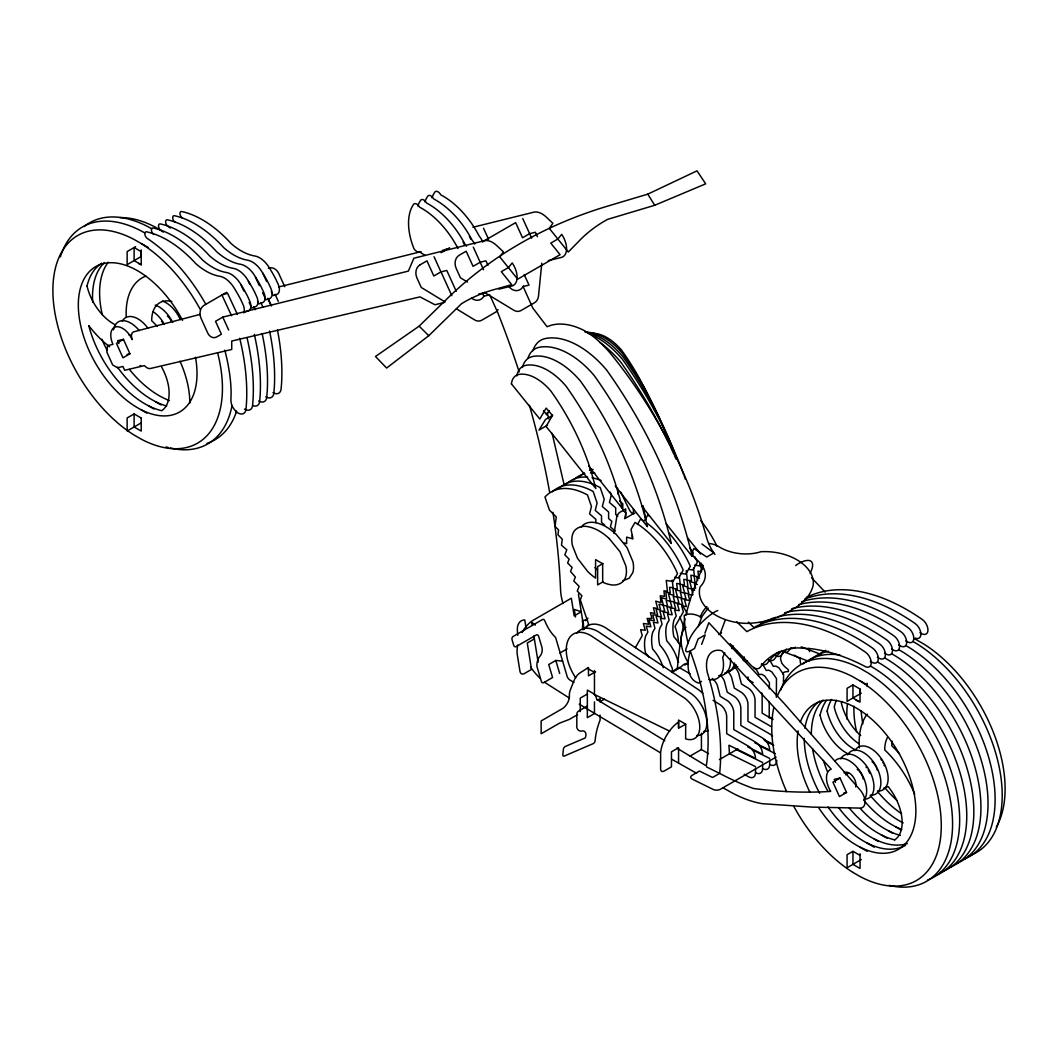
<?xml version="1.0" encoding="UTF-8"?>
<svg xmlns="http://www.w3.org/2000/svg" width="1058" height="1058" viewBox="0 0 1058 1058"><rect width="100%" height="100%" fill="white"/><g stroke="black" fill="none" stroke-linecap="round" stroke-linejoin="round"><path stroke-width="1.5" d="M678.562 727.785L678.562 720.062L685.663 724.161L685.65 738.868A24.969 14.415 60 0 0 699.682 724.928A24.969 14.415 60 0 0 682.106 696.455L590.986 635.686A34.954 20.181 60 0 0 567.617 641.413A34.954 20.181 60 0 0 575.724 677.874M860.048 689.023L860.048 702.062L852.96 697.976L852.96 684.923L860.048 689.023L860.048 693.876M769.298 688.877L769.404 682.648L764.736 676.009L761.786 674.303L759.155 674.568L756.285 669.621L754.195 668.405A27.495 15.883 60 0 0 753.97 667.36M783.423 683.799L783.594 674.462L778.913 667.823L775.977 666.117L773.345 666.381L770.475 661.435L768.373 660.218M541.789 263.178L538.522 295.87A9.985 8.041 76.4 0 1 534.502 302.733L520.999 310.536A9.985 8.041 76.4 0 1 513.857 310.272L484.352 292.325M511.398 384.028L511.556 382.93A23.646 13.648 60 0 1 518.684 374.479A44.542 25.723 60 0 1 550.914 391.116A170.483 98.42 60 0 1 591.237 471.749L595.826 488.505L572.51 459.41A815.282 470.704 60 0 0 546.06 426.506L552.474 415.437L546.14 408.11L539.805 419.034L511.424 383.842M614.05 533.602L616.721 517.336A4.986 2.883 -60 0 1 620.173 512.098L625.701 508.911L625.701 518.129L633.425 513.672L633.425 509.057M617.634 493.901L618.375 490.938L617.396 488.069M624.59 518.737L626.005 513.13L622.792 510.34L622.792 503.793L619.657 501.069M698.254 626.548L701.652 617.449A36.607 21.134 60 0 0 684.275 615.32A99.452 57.423 60 0 0 688.123 643.198M704.932 633.147L708.834 622.712L784.15 703.411L860.352 790.207A12.326 7.115 60 0 1 865.074 801.885A12.326 7.115 60 0 1 860.352 808.1L812.253 807.109L762.249 803.683A143.465 82.828 60 0 1 727.375 790.207L723.183 787.919M701.666 644.362L705.197 634.879L698.108 638.979L694.564 648.461L690.821 650.617A10.064 3.531 -45.4 0 1 686.087 648.356L689.644 638.834A28.711 10.077 -45.4 0 1 714.613 612.04A17.642 6.189 -45.4 0 1 717.747 610.532M720.181 633.676L725.206 620.226M810.203 573.515L812.227 568.106A28.711 10.077 -45.4 0 0 799.068 563.279A17.642 6.189 -45.4 0 0 795.629 565.567M637.498 524.437L640.659 518.896A75.171 43.404 60 0 1 643.78 520.88M644.587 520.615L647.76 515.061A75.171 43.404 60 0 1 649.321 516.026M635.395 647.602L642.219 635.62L640.593 629.629L645.235 630.317L643.37 623.453L648.699 624.233L647.139 618.467L651.966 618.494L650.406 612.701L654.889 613.375L653.381 607.808L657.692 608.443L655.709 601.142L660.999 602.65L660.232 595.747L664.556 596.381L663.935 590.787L667.453 591.316L666.236 580.458L673.047 581.477L677.543 573.581A75.171 43.404 60 0 0 635.012 522.414L631.057 529.344L632.922 538.892L626.64 537.107L626.64 543.64L623.44 542.741M701.48 563.306L699.986 565.937L694.537 565.131M546.536 414.498L549.261 410.795M724.77 652.72L722.693 657.534A29.981 17.312 60 0 1 708.82 679.474M731.858 648.633L733.392 646.054M708.238 608.019L701.07 617.7M581.318 527.016C584.373 522.559 590.377 521.594 595.35 522.639A48.126 27.786 60 0 1 616.259 534.435L627.037 547.594L632.935 561.758A23.977 13.833 60 0 1 632.843 572.55L629.206 578.21L622.871 580.776M472.952 227.258L533.854 212.169A19.811 11.44 60 0 1 546.206 217.022L552.871 223.291L549.3 228.369L568.305 252.002L578.131 241.991A178.26 140.595 35.1 0 1 607.583 219.376L654.73 205.265L705.673 183.841L697.037 170.841L647.76 194.156L607.239 206.244A555.794 438.343 35.1 0 0 447.23 298.62L419.14 326.155L375.484 356.48L386.606 368.052L428.781 335.717L461.526 303.699A178.26 140.595 35.1 0 1 497.141 288.755L511.728 284.655L501.294 271.681L508.395 267.581L512.231 262.926A17.854 10.302 60 0 1 511.12 286.176L498.821 289.165M135.622 246.686L127.145 251.579L127.145 264.632L141.269 256.472M123.535 339.301L116.473 343.374L122.966 357.802L130.028 353.729M226.677 292.272L204.075 305.326A9.985 8.041 76.4 0 0 201.099 318.418L207.725 333.032A7.988 6.427 76.4 0 0 216.652 336.986L221.4 334.235L215.528 321.301L222.788 317.109L408.375 271.099L413.863 258.218L484.379 240.735A19.811 11.44 60 0 1 496.731 245.588L503.396 251.857L499.826 256.935L517.693 279.167L560.079 254.687L550.768 243.115L557.87 239.015L561.705 234.36A17.854 10.302 60 0 1 560.595 257.61L548.295 260.612M134.207 413.89L127.145 417.963L127.145 431.016L141.269 422.856M419.933 264.91L426.969 260.85L433.833 275.993L440.935 271.893L434.058 256.75M441.12 252.677L449.597 247.784M483.162 241.396L515.656 222.643L522.533 237.786L529.622 233.686L535.388 232.257L537.424 236.741M552.593 415.371L545.518 419.444L538.972 430.117L547.449 425.223M603.02 563.53L597.625 566.638L597.625 584.915L603.272 581.662M534.383 638.9L527.281 643L531.513 669.423L524.186 673.655A4.986 3.399 -71.1 0 1 519.954 671.288L517.111 653.553A28.711 19.547 -71.1 0 1 517.666 645.076M559.92 653.011L567.035 648.911M562.618 661.131L555.807 660.457L548.718 664.556L552.58 677.53L543.799 682.608A2.5 1.878 -84.4 0 1 541.352 681.352L536.948 666.527A11.797 8.9 -84.4 0 1 539.408 656.82A8.094 6.11 -84.4 0 0 541.987 647.483L538.641 636.268A2.5 1.878 -84.4 0 0 536.208 635.012L516.159 646.583A2.5 1.878 -84.4 0 1 513.712 645.327L512.059 639.759A2.5 1.878 -84.4 0 1 513.143 636.466L542.37 619.591A2.5 1.878 -84.4 0 1 544.738 620.623A53.045 40.032 -84.4 0 0 555.622 637.551L567.339 677.001A5.264 3.042 60 0 0 570.183 680.175L573.965 682.357M595.535 671.777L588.473 675.85L588.473 667.492L579.956 672.914A10.183 5.885 -60 0 0 574.137 680.347L570.394 689.803A10.183 5.885 -60 0 0 569.389 694.617L569.389 696.309A10.183 5.872 -60 0 1 562.182 708.781L541.141 720.934L541.141 733.763L559.51 723.169L569.389 719.374L577.549 714.666M587.349 694.022L580.26 698.121L580.26 711.598M587.349 706.03L578.567 711.095A2.5 1.442 -60 0 0 576.808 714.15L576.808 727.441A11.797 6.811 -60 0 0 581.371 731.144A8.107 4.682 -60 0 1 585.497 732.665A6.732 3.888 -60 0 1 585.246 737.942L565.356 746.445A2.5 1.442 -60 0 0 563.385 749.355L562.83 754.632A2.5 1.442 -60 0 0 564.364 756.02L593.353 743.576A2.5 1.442 -60 0 0 595.112 740.719A53.045 30.629 -60 0 1 600.098 720.088L600.098 715.142M597.267 700.303L600.098 698.664L600.098 701.97M600.15 701.613L604.409 699.153M718.713 634.522L721.556 632.882M701.507 681.445L698.677 683.084A37.4 21.596 -60 0 1 690.213 651.397M685.677 724.148L678.562 728.248L678.562 721.966A28.711 16.571 -60 0 0 660.615 752.595L660.615 769.021A4.986 2.883 -60 0 0 664.146 771.057L671.473 766.825L671.473 751.815L678.562 747.715L678.562 762.725M689.935 756.166L701.309 749.593M719.387 759.578L737.862 748.919M852.761 685.042L847.074 688.322L847.074 701.375L861.305 693.162M776.083 757.118L720.458 789.242A4.986 2.658 -3.5 0 1 713.396 789.533L692.157 779.072A4.986 2.658 -3.5 0 1 692.157 775.289L699.497 771.057L712.55 777.485L719.638 773.398A332.384 191.908 60 0 0 753.468 788.488A873.26 504.177 60 0 0 830.728 791.41A18.158 10.487 60 0 1 831.231 769.14L721.701 650.696A29.756 17.179 60 0 0 707.339 672.557A222.59 128.507 60 0 1 719.638 773.398L706.599 766.957M840.039 778.053L832.937 782.153L839.444 796.581L846.545 792.482L840.039 778.053L834.233 779.415L835.529 782.298M845.726 774.76L848.569 773.12M852.761 851.425L847.074 854.705L847.074 867.758L861.305 859.546M883.562 788.289L888.178 786.597A39.106 22.588 60 0 1 894.751 839.854M244.649 312.07L248.141 310.973A9.985 5.766 60 0 0 249.516 300.485L247.202 295.513A97.971 56.563 60 0 0 240.417 283.689A19.97 11.532 60 0 0 226.306 272.461A56.669 32.719 60 0 1 202.382 259.858A97.468 56.272 60 0 0 153.648 228.105A3.954 2.288 60 0 0 151.995 228.356L151.651 228.832A3.954 2.288 60 0 0 153.674 234.453M442.548 250.376L448.156 248.617M199.803 314.451L133.797 331.802A8.16 4.708 60 0 0 132.184 339.578A16.69 9.641 60 0 0 115.719 326.896A16.69 9.641 60 0 0 112.968 344.339L107.559 345.675L106.818 351.983L112.651 364.957L117.491 367.748L122.94 366.465L124.659 370.287L144.483 365.618A8.014 4.629 60 0 0 150.315 368.515L231.728 349.471L231.728 341.033L420.013 296.888L434.944 304.744L444.386 302.443M701.917 543.957L713.859 552.924L706.77 557.024L693.995 548.533A15.857 10.117 5.9 0 0 695.648 558.849A36.117 23.038 5.9 0 1 700.145 586.806A44.476 28.381 5.9 0 0 747.411 623.387A69.167 44.132 5.9 0 0 786.134 613.098L793.222 608.998A69.167 44.132 5.9 0 0 813.166 585.431A44.476 28.381 5.9 0 0 760.927 551.721A36.117 23.038 5.9 0 1 717.827 546.047A15.857 10.117 5.9 0 0 708.635 543.481M278.664 286.956L421.044 251.659M478.719 294.071L485.093 292.524M127.053 354.443L129.949 353.769L123.455 339.34L117.65 340.702L118.946 343.586M843.623 793.156L846.532 792.482M688.097 663.009L687.859 663.035A9.985 5.766 60 0 0 684.896 665.244M693.083 594.755L688.242 594.728L689.816 600.508L684.486 599.714L686.351 606.578L681.709 605.89L683.336 611.881L674.991 626.534A36.885 21.292 60 0 1 678.429 642.537M688.798 569.416L692.884 570.024L697.381 562.142A75.171 43.404 60 0 0 694.815 556.706M674.62 577.351L678.707 577.959L683.19 570.064A75.171 43.404 60 0 0 646.874 523.075M694.511 589.412L691.522 588.962L692.699 593.313M680.347 573.317L685.796 574.124L690.292 566.228A75.171 43.404 60 0 0 668.815 532.888M697.367 584.492L694.498 584.069L695.622 588.248M694.577 590.364A114.423 24.942 38.3 0 1 691.734 588.777L687.396 588.169L688.917 593.736L684.42 593.075L685.994 598.854L681.154 598.828L682.727 604.607L677.398 603.814L679.262 610.678L674.62 609.99L676.247 615.981L674.065 619.816A36.356 20.988 60 0 0 673.893 636.784A28.936 16.703 60 0 1 680.611 646.16M699.47 578.157L696.825 577.404L697.619 580.326M801.197 646.835L821.259 654.518M783.938 651.847L808.457 661.237M669.714 731.184L594.477 694.484L594.451 670.521M763.506 739.489L772.366 743.867M765.066 740.957L773.755 745.242M754.936 742.861L769.708 750.135A9.787 5.647 60 0 0 762.778 738.114L740.865 725.457L740.865 708.371A9.985 5.766 60 0 0 734.636 696.667L727.243 692.183L724.452 681.299A9.985 5.766 60 0 0 720.194 675.07M759.419 745.758L775.342 753.613M747.834 746.961L762.606 754.235A9.787 5.647 60 0 0 755.69 742.2L733.776 729.557L733.776 712.457A9.985 5.766 60 0 0 727.547 700.766L720.154 696.283L717.364 685.386A9.985 5.766 60 0 0 712.193 678.442M752.331 749.857L769.708 758.427M736.54 749.672L762.606 762.514M755.518 766.614L729.451 753.759L728.936 745.229L755.518 758.335A9.787 5.647 60 0 0 748.601 746.3L726.687 733.644L726.687 716.557A9.985 5.766 60 0 0 720.458 704.866L713.066 700.383M919.957 632.724L922.325 633.98A8.914 5.145 60 0 0 927.972 630.013A8.914 5.145 60 0 0 922.325 619.512A209.563 120.996 60 0 0 806.183 597.505M905.78 640.923L908.134 642.18A8.914 5.145 60 0 0 913.795 638.199A8.914 5.145 60 0 0 908.134 627.698A209.563 120.996 60 0 0 801.594 601.751M898.692 645.01L901.046 646.266A8.914 5.145 60 0 0 906.706 642.299A8.914 5.145 60 0 0 901.046 631.798A209.563 120.996 60 0 0 798.816 604.581M891.59 649.109L893.957 650.366A8.914 5.145 60 0 0 899.604 646.385A8.914 5.145 60 0 0 893.957 635.884A209.563 120.996 60 0 0 791.728 608.667M884.501 653.209L886.869 654.452A8.914 5.145 60 0 0 892.516 650.485A8.914 5.145 60 0 0 886.869 639.984A209.563 120.996 60 0 0 784.639 612.767M877.413 657.296L879.767 658.552A8.914 5.145 60 0 0 885.427 654.585A8.914 5.145 60 0 0 879.767 644.071A209.563 120.996 60 0 0 777.551 616.867M870.324 661.395L872.678 662.652A8.914 5.145 60 0 0 878.338 658.671A8.914 5.145 60 0 0 872.678 648.17A209.563 120.996 60 0 0 753.931 627.539L748.323 622.13M696.627 773.292L671.473 759.089M151.849 228.832L148.53 226.981A125.267 72.328 60 0 0 84.151 226.557M144.761 232.919L141.428 231.08A125.267 72.328 60 0 0 60.359 256.882M217.551 352.684A119.871 69.206 60 0 1 141.217 439.149L134.115 435.063A119.871 69.206 60 0 1 52.887 290.368A119.871 69.206 60 0 1 134.115 239.478L148.305 247.546M860.048 680.823L867.15 684.923M761.284 664.318L763.387 665.522L766.256 670.468L768.875 670.217L771.824 671.909L776.493 678.562L776.334 697.301M753.19 682.595L748.522 679.91L747.953 676.948M773.094 719.506L762.144 713.171L762.144 696.085A9.985 5.766 60 0 0 761.667 692.871M690.16 673.84L681.762 668.987A9.985 5.766 60 0 0 676.062 669.04L673.668 671.222A9.985 5.766 60 0 0 671.605 672.134M771.48 726.753L755.055 717.271L755.055 700.171A9.985 5.766 60 0 0 748.826 688.48L741.433 683.997L738.629 673.1A9.985 5.766 60 0 0 734.371 666.884M895.518 826.734L901.191 830.014M155.394 401.656L161.067 404.923M888.416 830.834L892.674 833.294M148.305 405.743L153.979 409.023M881.327 834.934L887.001 838.2M141.217 409.843L146.89 413.109M587.375 668.325L594.477 672.412M874.239 839.02L878.497 841.48M867.15 843.12L874.239 847.207M708.556 753.693L701.428 749.58L701.428 733.141M744.184 774.271L748.456 776.731A9.985 5.766 60 0 0 755.518 772.657A9.985 5.766 60 0 0 762.606 768.558A9.985 5.766 60 0 0 769.695 764.471A9.985 5.766 60 0 0 776.797 760.371M860.048 847.207L867.15 851.306M860.048 855.406L852.96 851.306L852.96 864.36L860.048 868.446L860.048 853.74M660.285 752.674L579.242 704.178M913.239 641.637L917.326 644.071A125.267 72.328 60 0 1 997.932 761.403A125.267 72.328 60 0 1 968.361 856.16M906.151 645.724L910.237 648.17A125.267 72.328 60 0 1 990.182 762.844A125.267 72.328 60 0 1 964.46 859.056M899.062 649.824L903.148 652.257A125.267 72.328 60 0 1 983.424 768.267A125.267 72.328 60 0 1 955.784 863.778M891.96 653.91L896.06 656.357A125.267 72.328 60 0 1 976.336 772.353A125.267 72.328 60 0 1 948.695 867.877M884.872 658.01L888.958 660.443A125.267 72.328 60 0 1 969.564 777.775A125.267 72.328 60 0 1 939.993 872.533M160.697 230.208L155.394 227.192A119.871 69.206 60 0 0 119.951 217.604M877.783 662.11L881.869 664.543A125.267 72.328 60 0 1 962.158 780.553A125.267 72.328 60 0 1 934.505 876.064M870.694 666.196L874.781 668.643A125.267 72.328 60 0 1 955.057 784.639A125.267 72.328 60 0 1 927.416 880.15M852.96 872.427L860.048 876.527A119.871 69.206 60 0 0 941.276 825.637A119.871 69.206 60 0 0 860.048 680.942L852.96 676.842A119.871 69.206 60 0 0 777.339 696.045M467.491 282.076L460.455 277.804L456.17 268.362A9.985 8.041 76.4 0 1 459.146 255.269L466.181 251.209L473.058 266.338L480.147 262.252L485.913 260.823L487.95 265.307M445.127 301.98L421.243 287.445L416.958 278.003A9.985 8.041 76.4 0 1 419.933 264.91M456.382 308.817L474.645 319.926A9.985 8.041 76.4 0 0 481.787 320.177L495.289 312.375A9.985 8.041 76.4 0 0 498.027 309.61M676.842 748.085L706.308 765.886A199.869 115.388 60 0 0 692.183 656.489A99.452 57.423 60 0 1 690.398 651.159M664.794 740.706L629.074 718.766A1229.33 709.759 60 0 1 596.778 699.417L596.368 697.936A4.999 2.883 60 0 0 593.062 693.387L587.349 690.094L587.349 717.668L594.451 713.568L594.451 701.93M569.455 698.108L546.192 683.336A46.38 26.781 60 0 1 544.619 682.172M109.622 346.76L105.152 343.189A77.327 44.648 60 0 1 88.766 325.586A83.913 48.443 60 0 0 161.742 410.689A39.106 22.588 60 0 0 161.649 367.073M617.846 516.291L615.703 514.439L615.703 507.893L609.421 502.431L611.286 495.038L610.294 492.155M615.174 531.076L610.4 526.924L611.815 521.316L608.615 518.526L608.615 511.993L602.333 506.531L604.197 499.138L600.243 487.632A75.171 43.404 60 0 0 559.391 487.989M604.726 525.152L601.526 522.361L601.526 515.828L595.244 510.353L597.109 502.96L593.154 491.467A75.171 43.404 60 0 0 552.302 491.825M759.869 622.435L761.019 623.44A209.563 120.996 60 0 1 769.034 619.657M609.17 538.496L619.948 551.681L625.833 565.845A23.977 13.833 60 0 1 625.754 576.65C624.088 583.434 616.272 586.225 610.003 584.611A47.041 27.164 60 0 1 603.615 582.627L602.676 582.204L602.676 563.729L595.588 559.629L595.588 578.118A47.107 27.204 60 0 1 587.851 571.664L577.456 558.214L572.418 545.492A23.964 13.833 60 0 1 572.51 534.687C574.177 527.916 581.993 525.125 588.261 526.739A48.126 27.786 60 0 1 609.157 538.535M736.791 621.826L746.842 631.626A209.563 120.996 60 0 1 865.589 652.27A8.914 5.145 60 0 1 871.237 662.771A8.914 5.145 60 0 1 865.589 666.738L863.222 665.482A239.346 138.188 60 0 0 810.322 648.633L797.904 647.893A140.939 81.373 60 0 0 786.755 649.599L782.325 650.908A124.09 71.64 60 0 0 760.305 667.214A10.263 5.925 60 0 1 751.378 665.641L730.113 643.714M419.14 326.155L428.781 335.717M811.579 577.774L825.161 592.096M687.621 537.9L697.103 549.605A14.27 8.239 60 0 1 700.436 554.061M543.442 410.649L546.854 414.895M615.28 486.045L647.417 526.699L646.702 523.684A253.034 146.097 60 0 0 644.031 513.342A206.336 119.131 60 0 0 640.381 500.857A253.034 146.097 60 0 0 580.525 381.171A66.112 38.167 60 0 0 532.677 356.493A35.099 20.261 60 0 0 522.414 367.483M641.981 506.293L671.314 543.455A290.13 167.508 60 0 0 667.32 527.678A237.296 136.998 60 0 0 663.128 513.328A291.016 168.024 60 0 0 594.292 375.669A76.031 43.894 60 0 0 539.263 347.289A40.363 23.302 60 0 0 527.929 358.265M666.223 523.816L692.197 556.455A323.232 186.618 60 0 0 687.74 538.853A263.627 152.207 60 0 0 683.084 522.916A323.232 186.618 60 0 0 606.618 370.036A84.455 48.761 60 0 0 545.518 338.494A44.833 25.881 60 0 0 532.928 350.687M699.669 564.178L702.803 568.953M647.76 194.156L654.73 205.265M469.435 236.331L470.863 239.293M463.06 241.912L464.488 244.861M262.662 272.977L266.616 281.454M271.218 291.347L273.189 295.592L276.68 294.494A9.985 5.766 60 0 0 278.056 284.007L275.741 279.034A97.971 56.563 60 0 0 268.957 267.211A19.97 11.532 60 0 0 254.846 255.996A56.669 32.719 60 0 1 230.922 243.38A97.468 56.272 60 0 0 182.174 211.626A3.954 2.288 60 0 0 180.521 211.891L180.191 212.354A3.954 2.288 60 0 0 182.545 218.226M268.084 298.462L271.536 305.868M255.401 277.17L259.355 285.647M262.635 292.722L265.928 299.784L269.42 298.687A9.985 5.766 60 0 0 270.795 288.199L268.481 283.227A97.971 56.563 60 0 0 261.696 271.403A19.97 11.532 60 0 0 247.585 260.189A56.669 32.719 60 0 1 223.661 247.572A97.468 56.272 60 0 0 174.914 215.819A3.954 2.288 60 0 0 173.261 216.083L172.957 216.493A3.954 2.288 60 0 0 175.284 222.418M260.823 302.654L262.9 307.098M248.313 281.256L249.622 284.086M257.517 301.054L258.84 303.884L262.331 302.786A9.985 5.766 60 0 0 263.707 292.286L261.392 287.326A97.971 56.563 60 0 0 254.594 275.503A19.97 11.532 60 0 0 240.483 264.275A56.669 32.719 60 0 1 216.573 251.659A97.468 56.272 60 0 0 167.825 219.919A3.954 2.288 60 0 0 166.172 220.17L165.841 220.646A3.954 2.288 60 0 0 168.182 226.505A127.211 73.438 60 0 1 170.364 228.039M253.735 306.741L255.11 309.703M241.224 285.356L243.856 291.016M249.119 302.323L251.751 307.971L255.229 306.873A9.985 5.766 60 0 0 256.605 296.385L254.304 291.413A97.971 56.563 60 0 0 247.506 279.59A19.97 11.532 60 0 0 233.395 268.375A56.669 32.719 60 0 1 209.484 255.758A97.468 56.272 60 0 0 160.737 224.018A3.954 2.288 60 0 0 159.084 224.27L158.766 224.693A3.954 2.288 60 0 0 161.094 230.604A127.211 73.438 60 0 1 163.276 232.138M237.415 314.451L227.549 293.251L221.929 295.01L231.583 315.773M524.199 274.604L529.026 285.091L523.128 286.546L532.769 307.971L547.092 326.75A85.949 49.62 60 0 1 584.267 330.585L589.094 333.482A80.382 46.407 60 0 1 611.577 354.787L613.785 357.525A307.389 177.466 60 0 1 706.678 537.861A29.968 17.298 60 0 0 714.97 554.471M531.658 238.156L522.758 218.543M483.546 269.711L473.283 247.109M483.532 228.197L488.531 239.201M482.554 293.198L483.903 296.2L489.695 294.798L497.842 312.824A639.27 369.083 60 0 1 519.187 371.953M456.249 291.294L446.793 270.464L441.014 271.88L451.819 295.671M284.761 286.718L278.796 273.559A9.985 8.041 76.4 0 0 268.388 268.256M275.04 294.203L278.307 301.385M267.78 298.396L271.033 305.577M222.788 317.109L228.66 330.043M555.807 660.457L559.669 673.443M691.707 588.817L689.737 581.503L695.013 583.011L694.246 576.107L698.584 576.755L697.963 571.148L701.467 571.677L700.608 563.927M547.237 412.461L548.732 418.862M552.091 433.264L564.059 484.471M584.148 629.074L582.284 621.046A28.936 16.703 60 0 1 587.454 619.829M643.052 505.618L645.896 519.637M578.435 594.133L583.513 625.833M575.526 616.999L574.309 609.408L581.265 611.788L574.163 615.875L571.346 598.22L532.663 620.557A28.711 19.547 -71.1 0 0 522.097 632.446M532.2 625.331L531.724 622.316A19.216 11.096 60 0 1 535.255 625.159M533.893 635.884L538.112 662.215M525.985 627.473L524.768 619.935A19.216 11.096 60 0 0 517.375 627.87A46.38 26.781 60 0 0 517.759 635.289M693.519 568.027L694.379 575.777L690.861 575.248L691.496 580.842L687.158 580.207L687.925 587.111L682.635 585.603L684.619 592.903L680.307 592.268L681.815 597.836L677.332 597.162L678.905 602.954L674.065 602.928L675.626 608.694L670.309 607.914L672.174 614.777L667.532 614.09L669.159 620.081L666.963 623.916A36.356 20.988 60 0 0 666.804 640.884A28.936 16.703 60 0 1 677.808 660.84A7.882 4.549 60 0 1 678.601 662.295M686.245 570.566L687.29 579.863L683.772 579.348L684.394 584.942L680.069 584.294L680.836 591.197L675.546 589.703L677.53 597.003L673.219 596.368L674.726 601.923L670.243 601.261L671.817 607.054L666.976 607.014L668.537 612.794L663.221 612L665.072 618.877L660.43 618.189L662.057 624.18L659.875 628.016A36.356 20.988 60 0 0 659.716 644.983A28.936 16.703 60 0 1 670.719 664.94A7.882 4.549 60 0 1 672.293 672.637M679.329 576.213L680.188 583.963L676.684 583.434L677.305 589.028L672.967 588.393L673.748 595.297L668.458 593.789L670.441 601.103L666.13 600.455L667.638 606.022L663.141 605.348L664.715 611.14L659.875 611.114L661.448 616.893L656.119 616.1L657.983 622.964L653.341 622.276L654.968 628.267L652.786 632.102A36.356 20.988 60 0 0 652.627 649.07A28.936 16.703 60 0 1 663.247 667.677M672.24 580.048L673.1 587.798L669.595 587.269L670.217 592.864L665.879 592.229L666.646 599.132L661.369 597.625L663.34 604.925L659.028 604.29L660.549 609.858L656.053 609.183L657.626 614.976L652.786 614.949L654.36 620.729L649.03 619.935L650.895 626.799L646.253 626.111L647.88 632.102L645.697 635.937A36.356 20.988 60 0 0 645.525 652.905A28.936 16.703 60 0 1 649.149 657.362M867.15 683.256L867.15 686.523M769.708 759.935L769.708 764.471M769.232 701.401L769.232 717.073A9.985 5.766 60 0 1 769.192 717.893M762.606 764.035L762.606 768.558M755.518 768.121L755.518 772.657M632.3 535.229L632.3 538.496M595.866 522.612L595.866 519.333L589.584 513.871L591.448 506.478L587.494 494.985A75.171 43.404 60 0 0 544.963 497.035L549.459 510.115L556.27 516.965L555.053 526.421L558.571 529.952L557.95 534.832L562.274 539.196L561.507 545.214L566.797 549.803L564.813 554.828L569.125 559.166L567.617 562.988L572.1 567.498L570.54 571.479L575.367 577.033L573.806 581.001L579.136 586.357L577.271 591.078L581.913 595.747L580.287 599.86L588.618 624.141A36.885 21.292 60 0 0 587.19 626.653M141.217 249.979L141.217 256.512M597.426 569.892A47.107 27.204 60 0 1 594.94 567.577M591.263 333.376A44.542 25.723 60 0 1 621.668 350.264A170.483 98.42 60 0 1 651.781 403.495M584.942 331.895A66.112 38.167 60 0 1 622.911 356.705A253.034 146.097 60 0 1 674.184 451.779M674.673 453.062A253.034 146.097 60 0 1 676.128 456.95M599.555 342.263A84.455 48.761 60 0 1 620.636 361.942A323.232 186.618 60 0 1 664.622 434.891M665.231 436.094A323.232 186.618 60 0 1 669.952 445.775M670.534 446.979A323.232 186.618 60 0 1 673.92 454.292M674.475 455.509A323.232 186.618 60 0 1 676.115 459.172M664.543 430.381A213.28 123.138 60 0 0 622.607 353.504A55.73 32.176 60 0 0 585.748 332.305M664.979 431.466A213.28 123.138 60 0 1 667.466 437.999M587.468 333.098A76.031 43.894 60 0 1 622.488 359.389A291.016 168.024 60 0 1 683.706 474.672M684.248 476.166A291.016 168.024 60 0 1 685.333 479.142M907.328 843.557A83.926 48.456 60 0 1 838.703 807.757M827.74 790.974A83.926 48.456 60 0 1 812.557 748.747M811.341 734.239A83.926 48.456 60 0 1 823.137 700.052M803.022 663.948A125.267 72.328 60 0 1 839.959 654.968M780.5 690.358A125.267 72.328 60 0 1 860.273 668.458L867.679 672.729A125.267 72.328 60 0 1 951.909 811.023A125.267 72.328 60 0 1 889.077 885.374M905.555 845.276A83.926 48.456 60 0 1 828.097 807.003M819.672 793.302A83.926 48.456 60 0 1 804.252 738.325M804.94 728.301A83.926 48.456 60 0 1 819.672 701.15M856.041 700.264A83.926 48.456 60 0 1 859.03 701.639M841.679 701.48A83.913 48.443 60 0 0 841.322 702.922A39.106 22.588 60 0 0 860.683 735.575M903.188 822.873A83.913 48.443 60 0 1 870.47 795.682M808.801 660.959A125.267 72.328 60 0 1 828.493 651.239M894.764 839.88A83.913 48.443 60 0 1 849.19 807.955M827.435 771.626A83.913 48.443 60 0 1 823.402 760.451M820.043 715.261A83.913 48.443 60 0 1 826.443 700.422M887.424 737.571A39.159 22.615 60 0 0 884.726 749.91A77.327 44.648 60 0 1 914.681 794.188M880.997 759.406A9.548 5.515 60 0 1 881.552 760.12M882.994 762.448A9.548 5.515 60 0 1 883.377 763.281M883.999 764.96A9.548 5.515 60 0 1 884.224 765.807M848.661 754.169A39.106 22.588 60 0 1 820.056 715.221M859.374 747.9A77.327 44.648 60 0 1 867.176 714.15M818.548 654.717A125.267 72.328 60 0 1 825.795 650.379M827.131 711.108A83.913 48.443 60 0 1 831.535 699.457M900.424 835.423A83.913 48.443 60 0 1 860.405 808.629M892.106 741.222A39.159 22.615 60 0 0 891.815 745.824A77.327 44.648 60 0 1 899.551 753.904M855.75 750.069A39.106 22.588 60 0 1 827.144 711.135M901.813 829.485A83.913 48.443 60 0 1 865.008 801.713M836.362 700.211A83.913 48.443 60 0 0 834.233 707.075A39.106 22.588 60 0 0 858.699 743.602M901.588 813.708A83.926 48.456 60 0 1 877.875 791.939M846.982 719.136A83.926 48.456 60 0 1 847.498 703.729M896.999 800.456A83.926 48.456 60 0 1 884.964 787.84M856.583 731.594A83.926 48.456 60 0 1 853.978 706.189M996.305 827.131A119.871 69.206 60 0 0 923.885 644.097L916.783 639.997A119.871 69.206 60 0 0 914.667 638.9M862.878 723.778A83.926 48.456 60 0 1 861.172 710.95M852.986 872.44A119.871 69.206 60 0 1 793.989 806.672M786.597 791.649A119.871 69.206 60 0 1 773.821 707.458M800.298 722.257A83.926 48.456 60 0 1 882.187 729.729A83.926 48.456 60 0 1 906.521 842.446A83.926 48.456 60 0 1 818.76 807.77M809.82 792.032A83.926 48.456 60 0 1 798.102 730.84M484.194 295.685A11.188 9.006 76.4 0 1 471.709 298.224M523.406 286.03A11.188 9.006 76.4 0 1 509.03 286.599M679.712 617.065A36.885 21.292 60 0 1 683.904 627.949M153.159 311.713A24.691 14.257 60 0 1 164.413 324.33M122.344 321.024A24.691 14.257 60 0 1 147.935 328.231M162.324 301.014A24.691 14.257 60 0 1 180.283 319.503M167.389 316.091A9.548 5.515 60 0 1 168.037 316.659M168.658 317.268A9.548 5.515 60 0 1 169.254 317.942M169.809 318.656A9.548 5.515 60 0 1 171.237 320.984M155.222 305.101A24.691 14.257 60 0 1 172.666 322.452M161.57 321.368A9.548 5.515 60 0 1 163.712 324.277M140.74 365.499A24.691 14.257 60 0 1 140 365.645M113.51 329.818A24.691 14.257 60 0 1 113.682 328.959M113.88 328.139A24.691 14.257 60 0 1 139.233 330.546M128.732 334.712A9.548 5.515 60 0 1 131.43 335.955M772.631 718.025A9.985 5.766 60 0 1 769.259 717.06M840.753 758.837A24.691 14.257 60 0 1 868.83 769.536A24.691 14.257 60 0 1 864.055 799.187M857.192 769.338A9.548 5.515 60 0 1 857.866 769.84M858.514 770.409A9.548 5.515 60 0 1 859.136 771.031M859.718 771.692A9.548 5.515 60 0 1 862.442 776.4M862.72 777.246A9.548 5.515 60 0 1 863.116 778.939M834.749 761.231A24.691 14.257 60 0 1 858.977 769.774A24.691 14.257 60 0 1 863.698 800.483M844.033 772.922A9.548 5.515 60 0 1 852.457 775.871A9.548 5.515 60 0 1 855.684 786.914M847.67 754.843A24.691 14.257 60 0 1 876.05 766.058A24.691 14.257 60 0 1 870.205 795.153M866.052 767.024A9.548 5.515 60 0 1 866.647 767.698M868.195 769.933A9.548 5.515 60 0 1 868.631 770.74M869.028 771.56A9.548 5.515 60 0 1 869.65 773.253M854.943 750.651A24.691 14.257 60 0 1 883.311 761.866A24.691 14.257 60 0 1 877.466 790.961M872.057 761.654A9.548 5.515 60 0 1 872.691 762.21M873.313 762.831A9.548 5.515 60 0 1 876.288 767.367M876.619 768.214A9.548 5.515 60 0 1 877.135 769.907M782.642 652.416A1.521 0.873 60 0 1 782.536 653.5A17.338 10.011 60 0 0 780.513 658.803L781.796 663.154A16.32 9.416 60 0 0 787.443 668.907A1.64 0.952 60 0 1 788.488 670.785A1.64 0.952 60 0 1 787.522 671.605A21.2 12.233 60 0 0 783.013 672.914A33.909 19.573 60 0 1 782.973 674.25M784.52 682A13.741 7.935 60 0 1 783.621 680.439M540.083 678.271A46.38 26.781 60 0 1 530.693 667.294M576.954 633.107A34.954 20.181 60 0 1 598.074 631.6L689.194 692.355A24.969 14.415 60 0 1 706.44 718.276A24.969 14.415 60 0 1 696.68 735.535M588.737 466.089A1019.938 588.856 60 0 1 597.902 477.872L622.342 508.501L621.813 506.279A213.28 123.138 60 0 0 619.565 497.564L616.483 487.05A213.28 123.138 60 0 0 566.043 386.17A55.73 32.176 60 0 0 525.72 365.367A29.584 17.087 60 0 0 516.793 375.934M584.042 629.007A34.954 20.181 60 0 1 605.163 627.5L696.296 688.269A24.969 14.415 60 0 1 702.724 693.387M708.41 730.483A24.969 14.415 60 0 1 703.768 731.448M682.529 605.665A36.885 21.292 60 0 1 686.801 612.966M799.782 657.494A199.869 115.388 60 0 1 800.509 663.26M808.92 648.369A222.59 128.507 60 0 1 809.568 651.649M808.18 596.699A29.756 17.179 60 0 1 809.846 596.276M810.719 596.157A29.756 17.179 60 0 1 811.618 596.104M424.827 201.88A53.006 30.603 60 0 1 428.106 195.717A5.316 3.068 60 0 1 433.74 198.97A67.448 38.948 60 0 1 472.185 240.311A11.215 6.48 60 0 1 474.738 244.107M425.223 255.375A100.748 58.164 60 0 1 419.563 251.87A5.964 3.452 60 0 1 413.929 248.617A53.006 30.603 60 0 1 413.929 203.916A5.316 3.068 60 0 1 419.563 207.156A67.448 38.948 60 0 1 458.008 248.498M699.933 564.205A8.94 1.944 38.3 0 1 703.279 565.62M794.267 655.114A225.618 49.171 38.3 0 1 799.226 658.248M634.813 513.156A4.43 2.552 60 0 1 629.801 510.551A267.105 154.217 60 0 1 620.861 492.168M273.004 392.637A11.572 6.679 60 0 0 281.177 388.22L281.6 382.917A198.296 114.489 60 0 0 277.461 330.003M265.743 396.829A11.572 6.679 60 0 0 273.916 392.412L274.339 387.109A198.296 114.489 60 0 0 269.552 331.009M258.655 400.929A11.572 6.679 60 0 0 266.828 396.512L267.238 391.196A198.296 114.489 60 0 0 262.119 333.508M254.317 334.394A198.296 114.489 60 0 1 260.149 395.295L259.739 400.598A11.572 6.679 60 0 1 252.611 405.545M244.464 409.115A11.572 6.679 60 0 0 252.65 404.698L253.06 399.382A198.296 114.489 60 0 0 247.215 338.494M205.636 304.016A127.211 73.438 60 0 0 147.419 238.553A3.954 2.288 60 0 1 145.065 232.628L145.409 232.165A3.954 2.288 60 0 1 147.062 231.914A97.468 56.272 60 0 1 195.809 263.654A56.669 32.719 60 0 0 219.72 276.27A19.97 11.532 60 0 1 233.831 287.485A97.971 56.563 60 0 1 240.616 299.308L242.93 304.281A9.985 5.766 60 0 1 243.684 312.904M224.746 350.145A127.211 73.438 60 0 1 228.462 366.795A133.824 77.26 60 0 1 231.107 393.748L230.909 399.752A10.461 6.044 60 0 0 237.891 412.911A11.572 6.679 60 0 0 246.064 408.494L246.474 403.191A198.296 114.489 60 0 0 239.69 338.269M417.738 205.979A53.006 30.603 60 0 1 421.018 199.817A5.316 3.068 60 0 1 426.652 203.07A67.448 38.948 60 0 1 465.097 244.398A11.215 6.48 60 0 1 466.485 246.223M431.915 197.78A53.006 30.603 60 0 1 435.195 191.63A5.316 3.068 60 0 1 440.829 194.884A67.448 38.948 60 0 1 479.287 236.212A11.215 6.48 60 0 1 482.726 242.07M688.017 664.464A9.985 5.766 60 0 0 683.151 664.94L680.757 667.122A9.985 5.766 60 0 0 677.794 669.344M772.525 736.156A9.787 5.647 60 0 0 769.867 734.014L747.953 721.358L747.953 704.271A9.985 5.766 60 0 0 741.724 692.58L734.345 688.097L731.541 677.199A9.985 5.766 60 0 0 727.282 670.984M573.568 479.803A75.171 43.404 60 0 1 584.77 473.772M590.576 472.952A75.171 43.404 60 0 1 594.794 473.032M671.685 671.261A37.453 21.623 60 0 1 676.181 670.402M689.988 547.912A75.171 43.404 60 0 1 692.977 553.149M566.48 483.903A75.171 43.404 60 0 1 587.706 477.132M592.057 477.753A75.171 43.404 60 0 1 601.129 480.544M700.727 520.629A75.171 43.404 60 0 1 716.98 546.219M589.544 470.096A75.171 43.404 60 0 1 591.448 468.76M585.656 620.715A28.936 16.703 60 0 1 587.984 618.136M582.998 629.894A7.882 4.549 60 0 1 583.58 623.823M579.81 476.536A75.171 43.404 60 0 1 584.36 472.86M589.597 470.347A75.171 43.404 60 0 1 593.022 469.408M747.424 660.708A29.968 17.298 60 0 1 745.493 662.083M768.756 659.848A10.263 5.925 60 0 0 774.496 659.028A124.09 71.64 60 0 1 782.14 650.67M770.409 619.115A209.563 120.996 60 0 1 776.096 617.264M736.13 664.768A29.981 17.312 60 0 1 727.494 671.513M737.122 650.617A29.981 17.312 60 0 1 737.492 653.13M761.654 663.948A10.263 5.925 60 0 0 767.407 663.115A124.09 71.64 60 0 1 779.468 651.477M730.509 658.46A29.981 17.312 60 0 1 718.673 675.692M775.845 655.748A10.263 5.925 60 0 0 781.584 654.928A124.09 71.64 60 0 1 786.491 649.096M737.704 666.54A29.981 17.312 60 0 1 733.736 667.492M744.343 657.005A29.981 17.312 60 0 1 743.219 660.681M688.163 662.52A29.981 17.312 60 0 1 685.954 627.394M915.236 638.08A8.914 5.145 60 0 0 920.883 634.099A8.914 5.145 60 0 0 915.236 623.598A209.563 120.996 60 0 0 804.49 599.185M794.082 648.051A10.263 5.925 60 0 1 791.278 648.051M795.404 647.179A10.263 5.925 60 0 1 795.008 647.536M734.649 663.035A29.968 17.298 60 0 1 724.942 672.941M700.158 617.158A70.132 40.495 60 0 1 706.929 606.618M677.358 669A452.705 261.379 60 0 1 685.029 618.718M685.915 615.095A452.705 261.379 60 0 1 702.565 568.172A14.27 8.239 60 0 0 703.186 566.308M529.397 405.28A639.27 369.083 60 0 1 538.945 441.424L544.698 466.843A639.27 369.083 60 0 1 549.605 492.036M552.964 512.323A639.27 369.083 60 0 1 560.555 589.65A45.587 26.318 60 0 0 563.001 603.536M783.568 651.94A10.263 5.925 60 0 0 788.673 650.829A124.09 71.64 60 0 1 791.04 647.787M87.02 286.083A83.913 48.443 60 0 1 101.806 263.164M138.466 263.482A83.913 48.443 60 0 1 141.296 264.857M115.639 324.978A39.106 22.588 60 0 1 87.034 286.044M157.272 326.393A77.327 44.648 60 0 0 151.691 320.733A39.159 22.615 60 0 1 171.832 301.477M180.019 361.188A77.327 44.648 60 0 1 189.832 403.124M126.259 317.294A77.327 44.648 60 0 1 145.806 276.098M232.019 405.611A125.267 72.328 60 0 1 170.245 447.997M168.182 447.481A125.267 72.328 60 0 1 166.106 446.899M166.675 406.034A83.926 48.456 60 0 1 117.504 367.166M106.977 350.066A83.926 48.456 60 0 1 101.859 339.195M92.681 302.231A83.926 48.456 60 0 1 104.292 262.675M236.397 411.84A125.267 72.328 60 0 1 206.958 443.355M236.582 411.099A119.871 69.206 60 0 1 235.762 412.726M169.439 400.532A83.926 48.456 60 0 1 129.407 369.414M102.282 314.689A83.926 48.456 60 0 1 108.194 262.212M141.217 243.565A119.871 69.206 60 0 1 200.2 309.333M195.479 357.22A83.926 48.456 60 0 1 129.737 402.648A83.926 48.456 60 0 1 85.46 276.588A83.926 48.456 60 0 1 182.531 320.376M141.217 251.645L141.217 264.698L134.115 260.599L134.115 247.546L141.217 251.645M141.217 418.029L134.115 413.929L134.115 426.982L141.217 431.082L141.217 418.003"/></g></svg>
